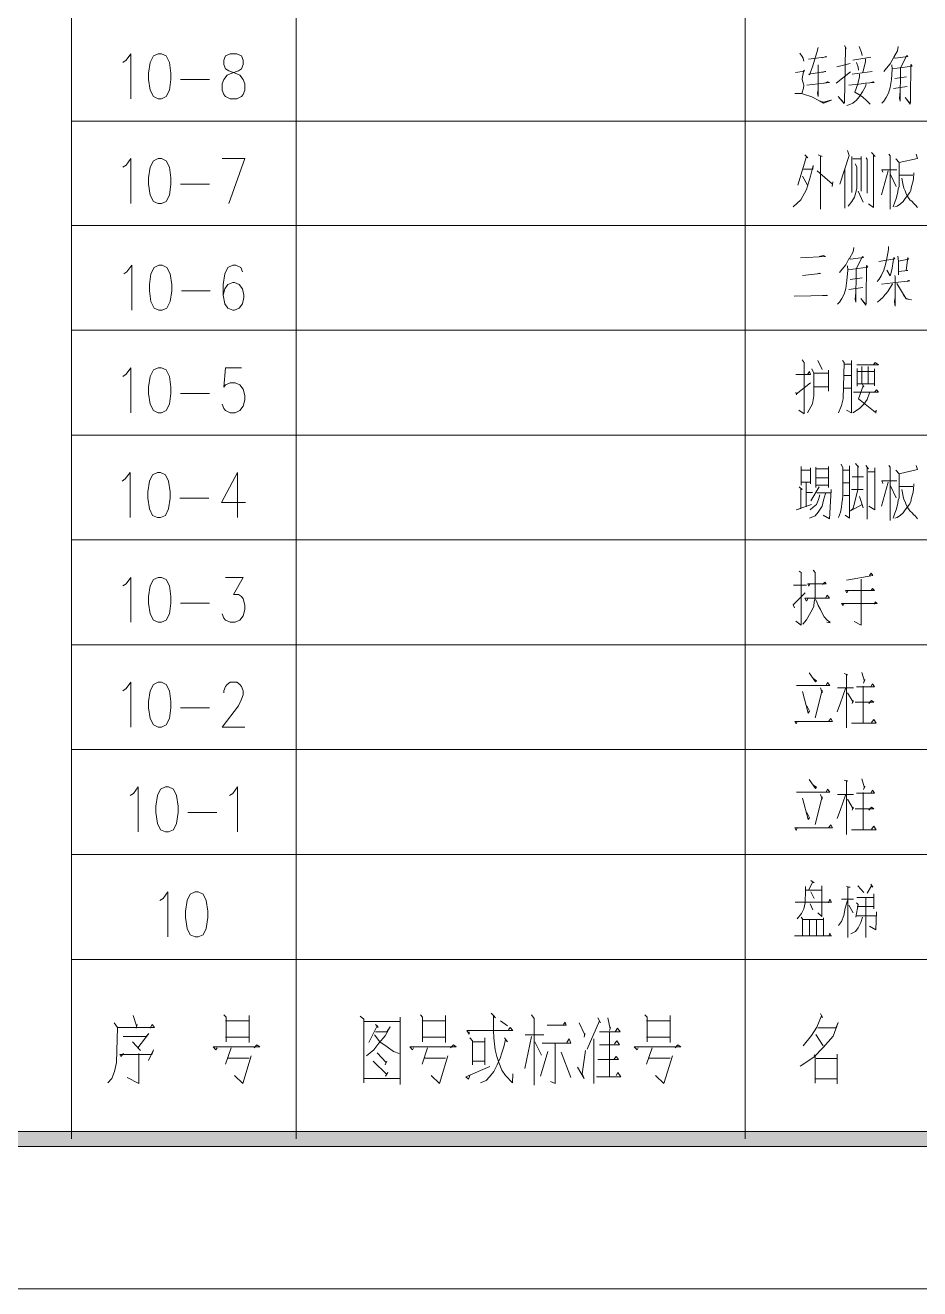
# Model space of a CAD drawing. Header units: millimetres. Extents: x 0 to 829, y 0 to 586.
# Drawn here: x 589.4 to 648.4, y 0 to 83.2 of the extents above; entities that cross this region are included whole.
import ezdxf

# ---------------------------------------------------------------- set-up
doc = ezdxf.new("R2010")
doc.units = ezdxf.units.MM

msp = doc.modelspace()

# ---------------------------------------------------------------- hatches: boundary and pattern name
h = msp.add_hatch(color=0)
h.dxf.hatch_style = 2
h.paths.add_polyline_path([(24.154694, 9.36625), (25.142472, 10.3505), (818.80075, 10.3505), (819.788528, 9.36625)])

# ---------------------------------------------------------------- linework, layer by layer
at = {"color": 0, "lineweight": 0}
for points in [[(0, 0), (0, 585.632278), (829.154778, 585.632278), (829.154778, 0)], [(598.198222, 81.318806), (597.880722, 81.177694), (597.669056, 80.757889), (597.563222, 80.052333), (597.563222, 79.629), (597.669056, 78.926972), (597.880722, 78.503639), (598.198222, 78.362528), (598.409889, 78.362528), (598.723861, 78.503639), (598.935528, 78.926972), (599.041361, 79.629), (599.041361, 80.052333), (598.935528, 80.757889), (598.723861, 81.177694), (598.409889, 81.318806)], [(602.950139, 81.318806), (602.632639, 81.177694), (602.526806, 80.899), (602.526806, 80.616778), (602.632639, 80.334556), (602.844306, 80.193444), (603.267639, 80.052333), (603.585139, 79.911222), (603.796806, 79.629), (603.902639, 79.346778), (603.902639, 78.926972), (603.796806, 78.64475), (603.690972, 78.503639), (603.373472, 78.362528), (602.950139, 78.362528), (602.632639, 78.503639), (602.526806, 78.64475), (602.420972, 78.926972), (602.420972, 79.346778), (602.526806, 79.629), (602.738472, 79.911222), (603.055972, 80.052333), (603.479306, 80.193444), (603.690972, 80.334556), (603.796806, 80.616778), (603.796806, 80.899), (603.690972, 81.177694), (603.373472, 81.318806)], [(598.198222, 74.418472), (597.880722, 74.277361), (597.669056, 73.854028), (597.563222, 73.152), (597.563222, 72.728667), (597.669056, 72.023111), (597.880722, 71.603306), (598.198222, 71.462194), (598.409889, 71.462194), (598.723861, 71.603306), (598.935528, 72.023111), (599.041361, 72.728667), (599.041361, 73.152), (598.935528, 73.854028), (598.723861, 74.277361), (598.409889, 74.418472)], [(598.251139, 67.394667), (597.933639, 67.253556), (597.721972, 66.83375), (597.616139, 66.128194), (597.616139, 65.704861), (597.721972, 65.002833), (597.933639, 64.5795), (598.251139, 64.438389), (598.462806, 64.438389), (598.776778, 64.5795), (598.988444, 65.002833), (599.094278, 65.704861), (599.094278, 66.128194), (598.988444, 66.83375), (598.776778, 67.253556), (598.462806, 67.394667)], [(598.198222, 60.646028), (597.880722, 60.504917), (597.669056, 60.081583), (597.563222, 59.379556), (597.563222, 58.956222), (597.669056, 58.250667), (597.880722, 57.830861), (598.198222, 57.68975), (598.409889, 57.68975), (598.723861, 57.830861), (598.935528, 58.250667), (599.041361, 58.956222), (599.041361, 59.379556), (598.935528, 60.081583), (598.723861, 60.504917), (598.409889, 60.646028)], [(598.145306, 53.745694), (597.827806, 53.604583), (597.616139, 53.18125), (597.510306, 52.479222), (597.510306, 52.055889), (597.616139, 51.350333), (597.827806, 50.927), (598.145306, 50.785889), (598.356972, 50.785889), (598.670944, 50.927), (598.882611, 51.350333), (598.988444, 52.055889), (598.988444, 52.479222), (598.882611, 53.18125), (598.670944, 53.604583), (598.356972, 53.745694)], [(598.198222, 46.845361), (597.880722, 46.70425), (597.669056, 46.280917), (597.563222, 45.575361), (597.563222, 45.152028), (597.669056, 44.45), (597.880722, 44.026667), (598.198222, 43.885556), (598.409889, 43.885556), (598.723861, 44.026667), (598.935528, 44.45), (599.041361, 45.152028), (599.041361, 45.575361), (598.935528, 46.280917), (598.723861, 46.70425), (598.409889, 46.845361)], [(598.198222, 39.9415), (597.880722, 39.800389), (597.669056, 39.380583), (597.563222, 38.675028), (597.563222, 38.251694), (597.669056, 37.549667), (597.880722, 37.126333), (598.198222, 36.985222), (598.409889, 36.985222), (598.723861, 37.126333), (598.935528, 37.549667), (599.041361, 38.251694), (599.041361, 38.675028), (598.935528, 39.380583), (598.723861, 39.800389), (598.409889, 39.9415)], [(598.670944, 33.041167), (598.356972, 32.900056), (598.145306, 32.476722), (598.039472, 31.774694), (598.039472, 31.351361), (598.145306, 30.645806), (598.356972, 30.222472), (598.670944, 30.084889), (598.882611, 30.084889), (599.200111, 30.222472), (599.411778, 30.645806), (599.517611, 31.351361), (599.517611, 31.774694), (599.411778, 32.476722), (599.200111, 32.900056), (598.882611, 33.041167)], [(600.625333, 26.126722), (600.311361, 25.985611), (600.099694, 25.562278), (599.993861, 24.86025), (599.993861, 24.436917), (600.099694, 23.731361), (600.311361, 23.308028), (600.625333, 23.170444), (600.837, 23.170444), (601.1545, 23.308028), (601.366167, 23.731361), (601.472, 24.436917), (601.472, 24.86025), (601.366167, 25.562278), (601.1545, 25.985611), (600.837, 26.126722)], [(24.154694, 9.36625), (25.142472, 10.3505), (818.80075, 10.3505), (819.788528, 9.36625)]]:
    msp.add_lwpolyline(points, close=True, dxfattribs=at)
for points in [[(592.493806, 9.860139), (592.493806, 152.654)], [(607.28225, 28.603222), (607.28225, 152.654)], [(636.859139, 28.603222), (636.859139, 152.654)], [(641.674556, 81.738611), (641.586361, 81.399944), (641.304139, 80.468611), (641.110111, 79.939444), (641.067778, 79.971194), (642.1755, 80.158167), (642.108472, 80.158167), (641.956778, 80.094667)], [(643.41375, 81.865611), (643.523111, 81.678639), (643.480778, 81.738611), (643.434917, 79.226833), (643.41375, 78.20025), (643.41375, 78.108528), (643.392583, 78.045028), (643.001, 78.510694), (643.392583, 78.076778)], [(644.369778, 81.802111), (644.542639, 81.399944), (644.567333, 81.212972)], [(646.955639, 81.802111), (646.913306, 81.523417), (646.673417, 81.0895), (646.631083, 81.05775), (646.412361, 80.652056), (646.176, 80.373361), (645.999611, 80.158167)], [(595.873417, 80.757889), (596.085083, 80.899), (596.402583, 81.318806), (596.402583, 78.362528)], [(640.478639, 81.368194), (640.630333, 81.149472), (640.697361, 81.026), (640.739694, 80.839028)], [(641.043083, 80.9625), (642.260167, 81.117722), (642.1755, 81.149472), (641.956778, 81.05775)], [(643.957028, 80.902528), (645.152944, 81.0895)], [(644.196917, 80.747306), (644.306278, 80.436861), (644.327444, 80.249889)], [(644.803694, 80.99425), (644.803694, 80.807278), (644.630833, 80.094667)], [(646.673417, 81.05775), (646.740444, 81.026), (647.587111, 81.149472), (647.523611, 81.212972), (647.110861, 80.405111), (647.086167, 78.20025), (647.043833, 78.387222), (647.086167, 78.852889)], [(640.17525, 80.094667), (640.785556, 80.186389), (640.739694, 80.249889), (640.655028, 79.815972), (640.630333, 79.66075), (640.655028, 79.537278), (640.718528, 79.350306), (640.739694, 79.255056), (640.718528, 79.068083), (640.609167, 78.697667)], [(641.674556, 80.592083), (641.674556, 78.510694), (641.632222, 78.729417), (641.674556, 78.944611)], [(642.870472, 79.382056), (643.805333, 80.126417)], [(642.912806, 80.468611), (643.784167, 80.683806)], [(643.914694, 79.971194), (645.241139, 80.158167)], [(644.390944, 79.971194), (644.390944, 79.815972), (644.285111, 79.350306), (644.087556, 78.789389), (644.348611, 78.634167), (644.5885, 78.478944), (644.891889, 78.232), (645.110611, 78.013278)], [(646.521722, 80.592083), (646.542889, 80.313389), (646.500556, 79.629), (646.412361, 79.099833), (646.306528, 78.729417), (646.151306, 78.447194), (645.999611, 78.20025), (645.869083, 78.076778)], [(646.564056, 80.341611), (647.869333, 80.496833), (647.784667, 80.623833), (647.759972, 78.418972), (647.759972, 78.1685), (647.738806, 78.013278), (647.41425, 78.447194), (647.717639, 78.076778)], [(599.676361, 79.629), (601.577833, 79.629)], [(640.93725, 79.255056), (642.415389, 79.442028), (642.306028, 79.473778), (642.284861, 79.473778), (642.108472, 79.382056)], [(644.849556, 79.350306), (644.803694, 79.163333), (644.609667, 78.821139), (644.412111, 78.510694), (644.196917, 78.26375), (643.957028, 78.076778), (643.763, 77.981528), (643.565444, 77.921556)], [(643.695972, 79.255056), (644.348611, 79.318556), (644.803694, 79.382056), (645.371667, 79.442028), (645.304639, 79.473778), (645.152944, 79.442028)], [(646.631083, 79.039861), (647.544778, 79.163333)], [(647.498917, 79.815972), (646.719278, 79.6925)], [(640.132917, 78.697667), (640.415139, 78.697667), (640.588, 78.697667), (640.718528, 78.665917), (641.261806, 78.478944), (641.76275, 78.232), (641.805083, 78.20025), (642.023806, 78.076778), (642.545917, 78.26375), (642.521222, 78.26375), (642.023806, 78.13675), (641.741583, 78.232)], [(592.493806, 76.884389), (769.958667, 76.884389)], [(643.60425, 74.947639), (643.720667, 74.633667), (643.099778, 72.73925)], [(595.873417, 73.854028), (596.085083, 73.995139), (596.402583, 74.418472), (596.402583, 71.462194)], [(602.420972, 74.418472), (603.902639, 74.418472), (602.844306, 71.462194)], [(640.792611, 74.672472), (641.00075, 74.474917), (640.912556, 74.556056), (640.348111, 72.661639)], [(641.681611, 74.672472), (641.946194, 74.556056), (641.829778, 74.594861), (641.829778, 71.084722)], [(644.105194, 74.079806), (644.225139, 73.885778), (644.225139, 72.464083), (644.165167, 72.188917), (644.076972, 71.871417), (643.897056, 71.59625), (643.660694, 71.282278)], [(643.897056, 74.556056), (643.897056, 72.188917)], [(643.957028, 74.397306), (644.521472, 74.397306)], [(644.521472, 74.556056), (644.521472, 72.266528)], [(644.846028, 74.474917), (644.906, 74.3585), (644.906, 72.150111)], [(645.31875, 74.672472), (645.31875, 71.201139), (644.994194, 71.4375)], [(645.198806, 74.831222), (645.435167, 74.556056)], [(646.324167, 74.711278), (646.412361, 74.594861), (646.412361, 71.084722)], [(647.005028, 74.160944), (647.005028, 72.584028), (646.945056, 72.425278), (646.916833, 72.227722), (646.885083, 72.030167), (646.825111, 71.793806), (646.736917, 71.557444), (646.6205, 71.243472)], [(648.126861, 74.711278), (648.218583, 74.436111), (647.005028, 74.160944), (646.796889, 74.397306)], [(640.704417, 73.727028), (641.325306, 73.727028), (641.353528, 73.963389), (641.177139, 73.254306), (640.912556, 72.386472), (640.528028, 71.716194), (640.023556, 71.243472)], [(640.644444, 73.254306), (640.969, 72.661639)], [(641.621639, 73.607083), (642.627056, 72.73925), (642.655278, 72.898), (642.598833, 72.584028)], [(643.424333, 73.727028), (643.424333, 71.162333)], [(646.295944, 73.607083), (645.851444, 72.030167)], [(645.939639, 73.529472), (645.879667, 73.688222), (646.856861, 73.688222)], [(646.440583, 73.370722), (646.825111, 72.584028)], [(647.978694, 73.490667), (647.950472, 73.095556), (647.92225, 72.859194), (647.834056, 72.584028), (647.774083, 72.347667), (647.714111, 72.188917), (647.565944, 71.991361), (647.417778, 71.793806), (647.269611, 71.59625), (647.093222, 71.4375), (646.885083, 71.282278), (646.736917, 71.243472)], [(647.005028, 73.331917), (647.92225, 73.331917)], [(599.676361, 72.728667), (601.577833, 72.728667)], [(647.181417, 73.134361), (647.241389, 72.898), (647.269611, 72.661639), (647.329583, 72.464083), (647.417778, 72.305333), (647.47775, 72.111306), (647.594167, 71.91375), (647.714111, 71.716194), (647.862278, 71.59625), (647.950472, 71.479833), (648.098639, 71.359889), (648.218583, 71.201139)], [(644.313333, 72.266528), (644.637889, 71.557444)], [(592.493806, 70.012278), (769.958667, 70.012278)], [(644.034639, 68.565889), (643.988778, 68.283667), (643.752417, 67.84975), (643.706556, 67.818), (643.491361, 67.415833), (643.251472, 67.137139), (643.078611, 66.918417)], [(646.317111, 68.625861), (646.317111, 68.438889), (646.20775, 67.84975), (646.119556, 67.447583), (646.010194, 67.073639), (645.837333, 66.699694), (645.706806, 66.4845), (645.576278, 66.329278)], [(595.926333, 66.83375), (596.138, 66.974861), (596.4555, 67.394667), (596.4555, 64.438389)], [(603.743889, 66.974861), (603.638056, 67.253556), (603.320556, 67.394667), (603.108889, 67.394667), (602.791389, 67.253556), (602.579722, 66.83375), (602.473889, 66.128194), (602.473889, 65.422639), (602.579722, 64.861722), (602.791389, 64.5795), (603.108889, 64.438389), (603.214722, 64.438389), (603.532222, 64.5795), (603.743889, 64.861722), (603.849722, 65.281528), (603.849722, 65.422639), (603.743889, 65.845972), (603.532222, 66.128194), (603.214722, 66.269306), (603.108889, 66.269306), (602.791389, 66.128194), (602.579722, 65.845972), (602.473889, 65.422639)], [(640.513917, 67.8815), (642.164917, 67.973222), (642.034389, 68.036722), (641.752167, 67.973222)], [(643.752417, 67.818), (643.815917, 67.789778), (644.662583, 67.91325), (644.599083, 67.973222), (644.186333, 67.165361), (644.165167, 64.964028), (644.119306, 65.147472), (644.165167, 65.613139)], [(645.685639, 67.634556), (646.729861, 67.818), (646.662833, 67.91325), (646.6205, 67.634556), (646.557, 67.197111), (646.489972, 66.918417), (646.447639, 66.763194), (646.426472, 66.699694), (646.20775, 67.073639)], [(646.923889, 68.004972), (646.96975, 67.662778), (646.96975, 66.763194), (646.96975, 66.981917), (647.576528, 67.041889), (647.467167, 67.041889), (647.576528, 67.91325), (647.618861, 67.789778), (646.96975, 67.662778)], [(641.621639, 66.826694), (641.773333, 66.886667), (641.836833, 66.854917), (640.644444, 66.731444)], [(643.600722, 67.352333), (643.621889, 67.073639), (643.576028, 66.38925), (643.491361, 65.863611), (643.382, 65.489667), (643.230306, 65.210972), (643.078611, 64.964028), (642.948083, 64.837028)], [(643.643056, 67.105389), (644.948333, 67.260611), (644.860139, 67.384083), (644.838972, 65.179222), (644.838972, 64.932278), (644.817806, 64.777056), (644.489722, 65.210972), (644.793111, 64.837028)], [(644.577917, 66.576222), (643.79475, 66.45275)], [(646.729861, 66.731444), (646.751028, 66.639722), (646.751028, 66.544472), (646.751028, 64.713556), (646.708694, 64.964028), (646.729861, 65.210972)], [(643.706556, 65.800111), (644.62025, 65.923583)], [(646.578167, 66.174056), (646.27125, 65.676639), (645.989028, 65.334444), (645.967861, 65.302694), (645.795, 65.147472), (645.597444, 64.964028)], [(645.8585, 66.142306), (647.728222, 66.361028), (647.643556, 66.38925), (647.534194, 66.329278)], [(646.860389, 66.205806), (647.467167, 65.179222), (647.837583, 65.11925), (647.79525, 65.11925), (647.467167, 65.210972), (647.294306, 65.429694)], [(599.729278, 65.704861), (601.63075, 65.704861)], [(640.101167, 65.366194), (642.295444, 65.397944), (642.20725, 65.429694), (641.967361, 65.397944)], [(592.493806, 63.111944), (769.958667, 63.111944)], [(640.616222, 61.161083), (640.764389, 61.002333), (640.764389, 57.608611), (640.408083, 57.844972)], [(641.649861, 61.11875), (641.946194, 60.529611)], [(643.276167, 61.11875), (643.396111, 61.002333), (643.336139, 58.596389), (643.219722, 58.162472), (643.011583, 57.68975)], [(643.424333, 60.882389), (643.868833, 60.882389), (643.868833, 61.11875), (643.868833, 57.68975), (643.544278, 57.844972)], [(644.225139, 60.843583), (645.643306, 60.843583), (645.435167, 61.002333), (645.31875, 60.843583)], [(595.873417, 60.081583), (596.085083, 60.222694), (596.402583, 60.646028), (596.402583, 57.68975)], [(603.690972, 60.646028), (602.632639, 60.646028), (602.526806, 59.379556), (602.632639, 59.520667), (602.950139, 59.661778), (603.267639, 59.661778), (603.585139, 59.520667), (603.796806, 59.238444), (603.902639, 58.815111), (603.902639, 58.532889), (603.796806, 58.113083), (603.585139, 57.830861), (603.267639, 57.68975), (602.950139, 57.68975), (602.632639, 57.830861), (602.526806, 57.971972), (602.420972, 58.250667)], [(640.199944, 60.212111), (641.177139, 60.212111), (641.117167, 60.409667), (640.969, 60.212111)], [(641.265333, 60.568417), (641.385278, 60.29325), (641.385278, 59.503028), (641.385278, 58.793944), (641.297083, 58.278889), (640.969, 57.68975)], [(641.385278, 60.29325), (642.358944, 60.29325)], [(642.358944, 60.487278), (642.358944, 59.107917)], [(643.396111, 60.1345), (643.897056, 60.1345)], [(644.253361, 60.607222), (644.253361, 59.425417), (644.253361, 59.580639), (645.378722, 59.580639), (645.378722, 59.464222), (645.378722, 60.568417), (645.378722, 60.409667), (644.253361, 60.409667), (644.549694, 60.409667), (644.549694, 60.727167), (644.549694, 59.580639), (644.962444, 59.580639), (644.962444, 60.727167)], [(640.231694, 58.910361), (641.177139, 59.661778)], [(641.385278, 59.383083), (642.358944, 59.383083)], [(643.396111, 59.305472), (643.868833, 59.305472)], [(644.017, 59.030306), (645.643306, 59.030306), (645.526889, 59.189056), (645.406944, 59.069111)], [(644.577917, 59.580639), (644.697861, 59.383083), (644.637889, 59.464222), (644.341556, 58.596389), (645.435167, 57.728556), (645.495139, 57.844972), (645.466917, 57.650944)], [(599.676361, 58.956222), (601.577833, 58.956222)], [(640.199944, 59.030306), (640.259917, 58.871556)], [(645.050639, 58.9915), (644.906, 58.557583), (644.697861, 58.240083), (644.401528, 57.964917), (643.957028, 57.68975)], [(592.493806, 56.211611), (769.958667, 56.211611)], [(640.55625, 54.140806), (640.55625, 52.916667), (640.55625, 53.114222), (641.177139, 53.114222), (641.177139, 52.994278), (641.177139, 54.059667), (641.177139, 53.904444), (640.55625, 53.904444)], [(641.533444, 54.098472), (641.533444, 52.757917), (641.533444, 52.916667), (642.358944, 52.916667), (642.358944, 52.757917), (642.358944, 54.140806), (642.358944, 53.982056), (641.533444, 53.982056)], [(643.187972, 54.296028), (643.307917, 54.059667), (643.307917, 52.246389), (643.276167, 51.971222), (643.247944, 51.734861), (643.219722, 51.459694), (643.15975, 51.142194), (643.011583, 50.785889)], [(643.336139, 53.904444), (643.752417, 53.904444), (643.752417, 54.179611), (643.752417, 50.747083), (643.456083, 50.944639)], [(644.136944, 54.338361), (644.341556, 54.098472), (644.281583, 54.218417), (644.281583, 52.6415), (643.988778, 51.378556), (643.808861, 51.219806), (644.577917, 51.653722), (644.637889, 51.417361), (644.401528, 52.168778)], [(644.814278, 54.218417), (644.994194, 53.982056), (644.906, 54.059667), (644.906, 50.669472)], [(646.324167, 54.218417), (646.412361, 54.098472), (646.412361, 50.591861)], [(648.126861, 54.218417), (648.218583, 53.94325), (647.005028, 53.668083), (646.796889, 53.904444)], [(595.8205, 53.18125), (596.032167, 53.322361), (596.349667, 53.745694), (596.349667, 50.785889)], [(603.426389, 53.745694), (602.368056, 51.773667), (603.955556, 51.773667)], [(603.426389, 53.745694), (603.426389, 50.785889)], [(641.533444, 53.389389), (642.330722, 53.389389)], [(643.928806, 53.470528), (644.666111, 53.470528)], [(644.962444, 53.7845), (645.406944, 53.7845), (645.406944, 54.059667), (645.406944, 51.300944), (645.022417, 51.537306)], [(647.005028, 53.668083), (647.005028, 52.087639), (646.945056, 51.932417), (646.916833, 51.734861), (646.885083, 51.537306), (646.825111, 51.300944), (646.736917, 51.064583), (646.6205, 50.747083)], [(640.436306, 52.80025), (640.616222, 52.6415), (640.528028, 52.680306), (640.528028, 51.378556), (640.231694, 51.300944), (641.237111, 51.653722)], [(640.880806, 53.114222), (640.880806, 51.4985), (640.880806, 52.443944), (641.297083, 52.443944)], [(641.738056, 52.80025), (641.205361, 51.890083)], [(641.589889, 52.405139), (642.538861, 52.405139), (642.538861, 52.6415), (642.418917, 50.708278), (642.006167, 50.944639)], [(643.336139, 53.075417), (643.720667, 53.075417)], [(643.868833, 52.6415), (644.637889, 52.6415)], [(646.295944, 53.114222), (645.851444, 51.537306)], [(645.939639, 53.036611), (645.879667, 53.191833), (646.856861, 53.191833)], [(646.440583, 52.877861), (646.825111, 52.087639)], [(647.978694, 52.994278), (647.950472, 52.602694), (647.92225, 52.366333), (647.834056, 52.087639), (647.774083, 51.851278), (647.714111, 51.696056), (647.565944, 51.4985), (647.417778, 51.300944), (647.269611, 51.103389), (647.093222, 50.944639), (646.885083, 50.785889), (646.736917, 50.747083)], [(647.005028, 52.839056), (647.92225, 52.839056)], [(647.181417, 52.6415), (647.241389, 52.405139), (647.269611, 52.168778), (647.329583, 51.971222), (647.417778, 51.812472), (647.47775, 51.614917), (647.594167, 51.417361), (647.714111, 51.219806), (647.862278, 51.103389), (647.950472, 50.983444), (648.098639, 50.867028), (648.218583, 50.708278)], [(599.623444, 52.055889), (601.524917, 52.055889)], [(642.154333, 52.366333), (642.034389, 51.932417), (641.946194, 51.537306), (641.681611, 51.142194), (641.473472, 50.905833), (641.117167, 50.747083)], [(641.798028, 52.285194), (641.709833, 51.971222), (641.561667, 51.653722), (641.353528, 51.459694), (641.148917, 51.300944)], [(643.367889, 52.246389), (643.692444, 52.246389)], [(592.493806, 49.30775), (769.958667, 49.30775)], [(595.873417, 46.280917), (596.085083, 46.422028), (596.402583, 46.845361), (596.402583, 43.885556)], [(602.632639, 46.845361), (603.796806, 46.845361), (603.161806, 45.716472), (603.479306, 45.716472), (603.690972, 45.575361), (603.796806, 45.43425), (603.902639, 45.014444), (603.902639, 44.732222), (603.796806, 44.308889), (603.585139, 44.026667), (603.267639, 43.885556), (602.950139, 43.885556), (602.632639, 44.026667), (602.526806, 44.167778), (602.420972, 44.45)], [(640.436306, 47.244), (640.55625, 47.166389), (640.55625, 43.695056), (640.199944, 43.970222)], [(641.353528, 47.321611), (641.473472, 47.166389), (641.473472, 45.469528), (641.4135, 45.233167), (641.385278, 44.958), (641.297083, 44.760444), (641.205361, 44.562889), (641.117167, 44.404139), (641.00075, 44.206583), (640.912556, 44.051361), (640.676194, 43.772667)], [(645.050639, 46.968833), (645.170583, 47.127583), (645.287, 46.968833), (643.544278, 46.651333)], [(644.521472, 46.732472), (644.521472, 43.695056), (644.045222, 43.931417)], [(640.11175, 44.838056), (640.023556, 45.035611), (640.820833, 45.825833)], [(640.055306, 46.337361), (640.912556, 46.337361)], [(641.117167, 46.376167), (641.060722, 46.25975), (641.00075, 46.414972), (642.214306, 46.414972), (642.122583, 46.534917), (641.974417, 46.376167)], [(643.660694, 45.981056), (643.5725, 45.825833), (643.484306, 45.981056), (645.378722, 45.981056), (645.258778, 46.101), (645.170583, 45.981056)], [(599.676361, 45.152028), (601.577833, 45.152028)], [(641.00075, 45.430722), (640.912556, 45.271972), (640.792611, 45.469528), (642.418917, 45.469528), (642.27075, 45.667083), (642.154333, 45.469528)], [(641.501694, 45.391917), (641.589889, 45.233167), (641.681611, 44.996806), (641.829778, 44.721639), (641.974417, 44.442944), (642.066139, 44.245389), (642.3025, 44.009028), (642.478889, 43.892611)], [(643.396111, 45.113222), (643.336139, 44.996806), (643.219722, 45.113222), (645.555111, 45.113222), (645.435167, 45.233167), (645.378722, 45.074417)], [(642.242528, 43.892611), (642.478889, 43.853806)], [(592.493806, 42.407417), (769.958667, 42.407417)], [(595.873417, 39.380583), (596.085083, 39.521694), (596.402583, 39.9415), (596.402583, 36.985222)], [(602.526806, 39.239472), (602.526806, 39.380583), (602.632639, 39.659278), (602.738472, 39.800389), (602.950139, 39.9415), (603.373472, 39.9415), (603.585139, 39.800389), (603.690972, 39.659278), (603.796806, 39.380583), (603.796806, 39.098361), (603.690972, 38.816139), (603.479306, 38.392806), (602.420972, 36.985222), (603.902639, 36.985222)], [(641.088944, 40.551806), (641.501694, 39.962667), (641.561667, 40.040278), (641.325306, 40.199028)], [(643.396111, 40.513), (643.60425, 40.435389), (643.544278, 40.474194), (643.544278, 36.92525), (643.544278, 39.567556), (642.951611, 39.567556), (644.017, 39.567556)], [(644.549694, 40.590611), (644.726083, 40.001472), (644.757833, 40.117889), (644.666111, 39.881528)], [(640.259917, 39.722778), (642.450667, 39.722778), (642.3025, 39.920333), (642.214306, 39.722778)], [(640.644444, 39.331194), (641.028972, 37.9095), (641.117167, 38.029444), (640.940778, 38.382222)], [(641.829778, 39.567556), (641.946194, 39.250056), (641.946194, 39.408806), (641.473472, 37.595528)], [(643.484306, 39.52875), (643.307917, 39.013694), (643.15975, 38.579778), (642.923389, 37.990639)], [(643.60425, 39.250056), (643.988778, 38.618583), (643.988778, 38.738528), (643.928806, 38.540972)], [(644.637889, 39.683972), (644.637889, 37.239222), (643.868833, 37.239222), (645.495139, 37.239222), (645.346972, 37.475583), (645.198806, 37.278028)], [(644.193389, 39.645167), (645.378722, 39.645167), (645.258778, 39.842722), (645.170583, 39.683972)], [(644.105194, 38.618583), (645.346972, 38.618583), (645.198806, 38.738528), (645.022417, 38.540972)], [(599.676361, 38.251694), (601.577833, 38.251694)], [(640.291667, 37.359167), (640.231694, 37.200417), (640.1435, 37.359167), (642.627056, 37.359167), (642.507111, 37.556722), (642.358944, 37.359167)], [(592.493806, 35.507083), (769.958667, 35.507083)], [(641.088944, 33.538583), (641.501694, 32.945917), (641.561667, 33.023528), (641.325306, 33.182278)], [(643.396111, 33.49625), (643.60425, 33.418639), (643.544278, 33.457444), (643.544278, 29.9085), (643.544278, 32.550806), (642.951611, 32.550806), (644.017, 32.550806)], [(644.549694, 33.577389), (644.726083, 32.984722), (644.757833, 33.104667), (644.666111, 32.868306)], [(596.349667, 32.476722), (596.561333, 32.617833), (596.875306, 33.041167), (596.875306, 30.084889)], [(602.897222, 32.476722), (603.108889, 32.617833), (603.426389, 33.041167), (603.426389, 30.084889)], [(640.259917, 32.709556), (642.450667, 32.709556), (642.3025, 32.907111), (642.214306, 32.709556)], [(641.829778, 32.550806), (641.946194, 32.236833), (641.946194, 32.392056), (641.473472, 30.578778)], [(643.484306, 32.512), (643.307917, 32.000472), (643.15975, 31.566556), (642.923389, 30.973889)], [(644.637889, 32.67075), (644.637889, 30.226), (643.868833, 30.226), (645.495139, 30.226), (645.346972, 30.462361), (645.198806, 30.264806)], [(644.193389, 32.628417), (645.378722, 32.628417), (645.258778, 32.825972), (645.170583, 32.67075)], [(640.644444, 32.314444), (641.028972, 30.896278), (641.117167, 31.012694), (640.940778, 31.369)], [(643.60425, 32.236833), (643.988778, 31.605361), (643.988778, 31.721778), (643.928806, 31.524222)], [(644.105194, 31.605361), (645.346972, 31.605361), (645.198806, 31.721778), (645.022417, 31.524222)], [(600.152611, 31.351361), (602.054083, 31.351361)], [(640.291667, 30.342417), (640.231694, 30.183667), (640.1435, 30.342417), (642.627056, 30.342417), (642.507111, 30.539972), (642.358944, 30.342417)], [(592.493806, 28.603222), (769.958667, 28.603222)], [(607.28225, 9.860139), (607.28225, 28.603222)], [(636.859139, 16.210139), (636.859139, 28.603222)], [(641.205361, 26.874611), (641.4135, 26.719389), (641.325306, 26.797), (641.060722, 26.285472)], [(645.142361, 26.63825), (645.287, 26.440694), (645.198806, 26.521833), (644.906, 26.049111)], [(598.304056, 25.562278), (598.515722, 25.703389), (598.829694, 26.126722), (598.829694, 23.170444)], [(640.852583, 26.483028), (640.852583, 26.243139), (640.820833, 25.417639), (640.732639, 25.022528), (640.584472, 24.708556), (640.291667, 24.35225)], [(640.880806, 26.243139), (641.917972, 26.243139), (641.917972, 26.521833), (641.917972, 24.511), (641.649861, 24.747361)], [(641.205361, 26.126722), (641.4135, 25.692806)], [(643.544278, 26.483028), (643.780639, 26.440694), (643.632472, 26.440694), (643.632472, 23.128111), (643.632472, 25.654), (643.219722, 25.654), (644.017, 25.654)], [(644.225139, 25.770417), (645.346972, 25.770417), (645.346972, 26.006778), (645.346972, 25.022528), (645.346972, 25.181278), (644.253361, 25.181278), (644.814278, 25.181278), (644.814278, 25.731611), (644.814278, 23.128111), (644.814278, 24.549806), (644.225139, 24.549806), (645.466917, 24.549806)], [(644.281583, 26.521833), (644.697861, 26.087917)], [(640.171722, 25.456444), (642.567083, 25.456444), (642.450667, 25.654), (642.358944, 25.417639)], [(641.148917, 25.3365), (641.325306, 24.944917)], [(643.60425, 25.572861), (643.456083, 25.061333), (643.367889, 24.588611), (643.219722, 24.1935), (643.011583, 23.918333)], [(643.692444, 25.258889), (643.988778, 24.747361)], [(644.193389, 25.417639), (644.313333, 25.297694), (644.165167, 24.468667)], [(640.55625, 24.468667), (640.644444, 24.35225), (640.644444, 23.248056), (640.11175, 23.248056), (642.567083, 23.248056), (641.117167, 23.248056), (641.117167, 24.313444), (640.676194, 24.313444), (642.034389, 24.313444), (641.561667, 24.313444), (641.561667, 23.286861), (641.561667, 23.20925), (641.561667, 23.248056), (642.034389, 23.248056), (642.034389, 24.429861), (642.034389, 23.248056), (642.538861, 23.248056), (642.450667, 23.406806), (642.390694, 23.20925)], [(644.609667, 24.468667), (644.489722, 24.115889), (644.313333, 23.759583), (644.136944, 23.523222), (643.840611, 23.364472)], [(645.526889, 24.824972), (645.466917, 23.643167), (645.050639, 23.879528)], [(592.493806, 21.688778), (769.958667, 21.688778)], [(636.859139, 9.860139), (636.859139, 21.688778)], [(595.294861, 17.501306), (595.517111, 17.204972), (595.443028, 14.887222), (595.330139, 14.294556), (595.146694, 13.853583), (594.889167, 13.55725)], [(596.55075, 17.991667), (596.773, 17.30375), (596.808278, 17.402528), (596.737722, 17.155583)], [(602.51975, 18.041056), (602.667917, 17.892889), (602.667917, 16.266583)], [(602.632639, 17.645944), (604.149583, 17.645944)], [(604.184861, 17.991667), (604.184861, 16.217194)], [(611.515583, 17.942278), (611.737833, 17.744722), (611.737833, 13.55725), (611.737833, 13.853583), (614.14025, 13.853583), (614.14025, 13.458472), (614.14025, 17.892889), (614.14025, 17.600083), (611.737833, 17.600083)], [(615.470222, 18.041056), (615.618389, 17.892889), (615.618389, 16.266583)], [(615.583111, 17.645944), (617.096528, 17.645944)], [(617.135333, 17.991667), (617.135333, 16.217194)], [(620.130417, 18.139833), (620.42675, 17.8435), (620.278583, 17.991667), (620.278583, 17.007417), (620.313861, 16.513528), (620.352667, 16.118417), (620.387944, 15.726833), (620.500833, 15.282333), (620.645472, 14.887222), (620.832444, 14.393333), (621.089972, 14.047611), (621.534472, 13.55725), (621.56975, 14.146389)], [(621.202861, 17.30375), (620.758361, 17.645944)], [(622.790361, 18.041056), (622.977333, 17.794111), (622.977333, 13.409083)], [(623.827528, 17.353139), (625.083417, 17.353139), (625.009333, 17.550694), (624.899972, 17.402528)], [(625.933611, 17.501306), (626.304028, 16.711083), (626.304028, 16.809861), (626.265222, 16.562917)], [(627.154222, 17.8435), (627.337667, 17.501306), (627.263583, 17.645944), (626.452194, 15.772694)], [(627.820972, 17.8435), (627.969139, 17.106194), (628.004417, 17.204972), (627.930333, 17.007417)], [(630.258667, 18.041056), (630.406833, 17.892889), (630.406833, 16.266583)], [(630.371556, 17.645944), (631.884972, 17.645944)], [(631.923778, 17.991667), (631.923778, 16.217194)], [(641.660444, 17.180278), (642.831667, 17.180278), (643.004528, 17.526), (642.658806, 16.637), (642.006167, 15.896167), (641.385278, 15.257639), (640.485694, 14.664972)], [(641.833306, 18.115139), (641.970889, 17.868194), (641.900333, 17.966972), (641.589889, 17.229667), (641.244167, 16.686389), (640.693833, 15.994944)], [(595.552389, 17.204972), (597.954806, 17.204972), (597.806639, 17.402528), (597.662, 17.155583)], [(595.884, 16.612306), (597.400944, 16.612306), (597.587917, 16.809861), (596.847083, 15.871472), (597.030528, 15.677444), (596.515472, 16.266583)], [(612.513944, 16.908639), (613.25125, 16.908639), (613.4735, 17.254361), (613.141889, 16.661694), (612.736194, 16.167806), (612.401056, 15.726833), (611.921278, 15.331722)], [(612.513944, 17.402528), (612.697389, 17.204972), (612.623306, 17.30375), (612.069444, 16.217194)], [(612.439861, 16.711083), (612.810278, 16.266583), (613.290056, 15.920861), (613.69575, 15.628056), (614.066167, 15.479889)], [(618.687556, 16.908639), (618.687556, 16.760472), (618.539389, 17.007417), (621.56975, 17.007417), (621.386306, 17.204972), (621.276944, 17.056806)], [(622.384667, 16.711083), (623.605278, 16.711083)], [(627.930333, 16.908639), (627.930333, 13.948833), (627.080139, 13.948833), (628.671167, 13.948833), (628.484194, 14.245167), (628.374833, 14.047611)], [(627.263583, 16.908639), (628.632361, 16.908639), (628.448917, 17.155583), (628.30075, 16.908639)], [(641.522861, 16.735778), (642.006167, 15.994944)], [(602.078778, 15.871472), (602.004694, 15.726833), (601.817722, 15.920861), (604.886889, 15.920861), (604.703444, 16.069028), (604.516472, 15.871472)], [(602.632639, 16.562917), (604.149583, 16.562917)], [(603.003056, 15.871472), (602.632639, 14.788444)], [(615.025722, 15.871472), (614.955167, 15.726833), (614.768194, 15.920861), (617.837361, 15.920861), (617.653917, 16.069028), (617.466944, 15.871472)], [(615.583111, 16.562917), (617.096528, 16.562917)], [(615.95, 15.871472), (615.583111, 14.788444)], [(618.722833, 16.513528), (618.909806, 16.315972), (618.909806, 14.739056), (618.909806, 14.986), (619.721194, 14.986), (619.721194, 14.739056), (619.721194, 16.513528), (619.721194, 16.266583), (618.909806, 16.266583)], [(621.015889, 16.513528), (621.202861, 16.266583), (621.089972, 16.41475), (620.980611, 15.920861), (620.832444, 15.529278), (620.719556, 15.183556), (620.536111, 14.739056), (620.313861, 14.294556), (620.017528, 13.948833), (619.795278, 13.705417), (619.428389, 13.55725)], [(622.790361, 16.612306), (622.349389, 14.492111)], [(623.012611, 16.266583), (623.457111, 15.381111)], [(623.492389, 16.167806), (625.37975, 16.167806), (625.266861, 16.464139), (625.122222, 16.217194)], [(624.342583, 16.167806), (624.342583, 13.507861), (624.049778, 13.656028)], [(626.896694, 16.464139), (626.896694, 13.507861)], [(627.263583, 16.069028), (628.597083, 16.069028), (628.410111, 16.315972), (628.261944, 16.118417)], [(629.817694, 15.871472), (629.743611, 15.726833), (629.556639, 15.920861), (632.625806, 15.920861), (632.442361, 16.069028), (632.255389, 15.871472)], [(630.371556, 16.562917), (631.884972, 16.562917)], [(630.741972, 15.871472), (630.371556, 14.788444)], [(595.922806, 15.479889), (595.739361, 15.282333), (595.665278, 15.4305), (597.771361, 15.4305), (597.880722, 15.726833), (597.549111, 15.035389)], [(596.921167, 15.479889), (596.921167, 13.507861), (596.145056, 13.902972)], [(602.742, 15.183556), (604.184861, 15.183556)], [(604.333028, 15.331722), (603.779167, 13.507861), (603.225306, 14.047611)], [(612.365778, 14.986), (613.25125, 14.097), (613.325333, 14.245167), (613.177167, 13.998222)], [(612.623306, 15.529278), (613.215972, 14.887222), (613.25125, 14.986), (613.141889, 14.739056)], [(615.692472, 15.183556), (617.135333, 15.183556)], [(617.2835, 15.331722), (616.729639, 13.507861), (616.17225, 14.047611)], [(623.862806, 15.628056), (623.383028, 13.998222)], [(624.751806, 15.578667), (625.37975, 13.902972)], [(625.82425, 14.590889), (626.265222, 13.853583), (626.120583, 14.146389), (626.339306, 15.677444)], [(627.154222, 15.084778), (628.523, 15.084778), (628.374833, 15.282333), (628.226667, 15.084778)], [(630.480917, 15.183556), (631.923778, 15.183556)], [(632.071944, 15.331722), (631.518083, 13.507861), (630.960694, 14.047611)], [(641.417028, 15.405806), (641.487583, 15.307028), (641.487583, 13.532556), (641.487583, 13.828889), (642.9375, 13.828889), (642.9375, 13.483167), (642.9375, 15.455194), (642.9375, 15.158861), (641.554611, 15.158861)], [(618.722833, 14.047611), (618.652278, 13.804194), (618.465306, 13.948833), (620.056333, 14.640278)]]:
    msp.add_lwpolyline(points, dxfattribs=at)

doc.saveas('drawing.dxf')
